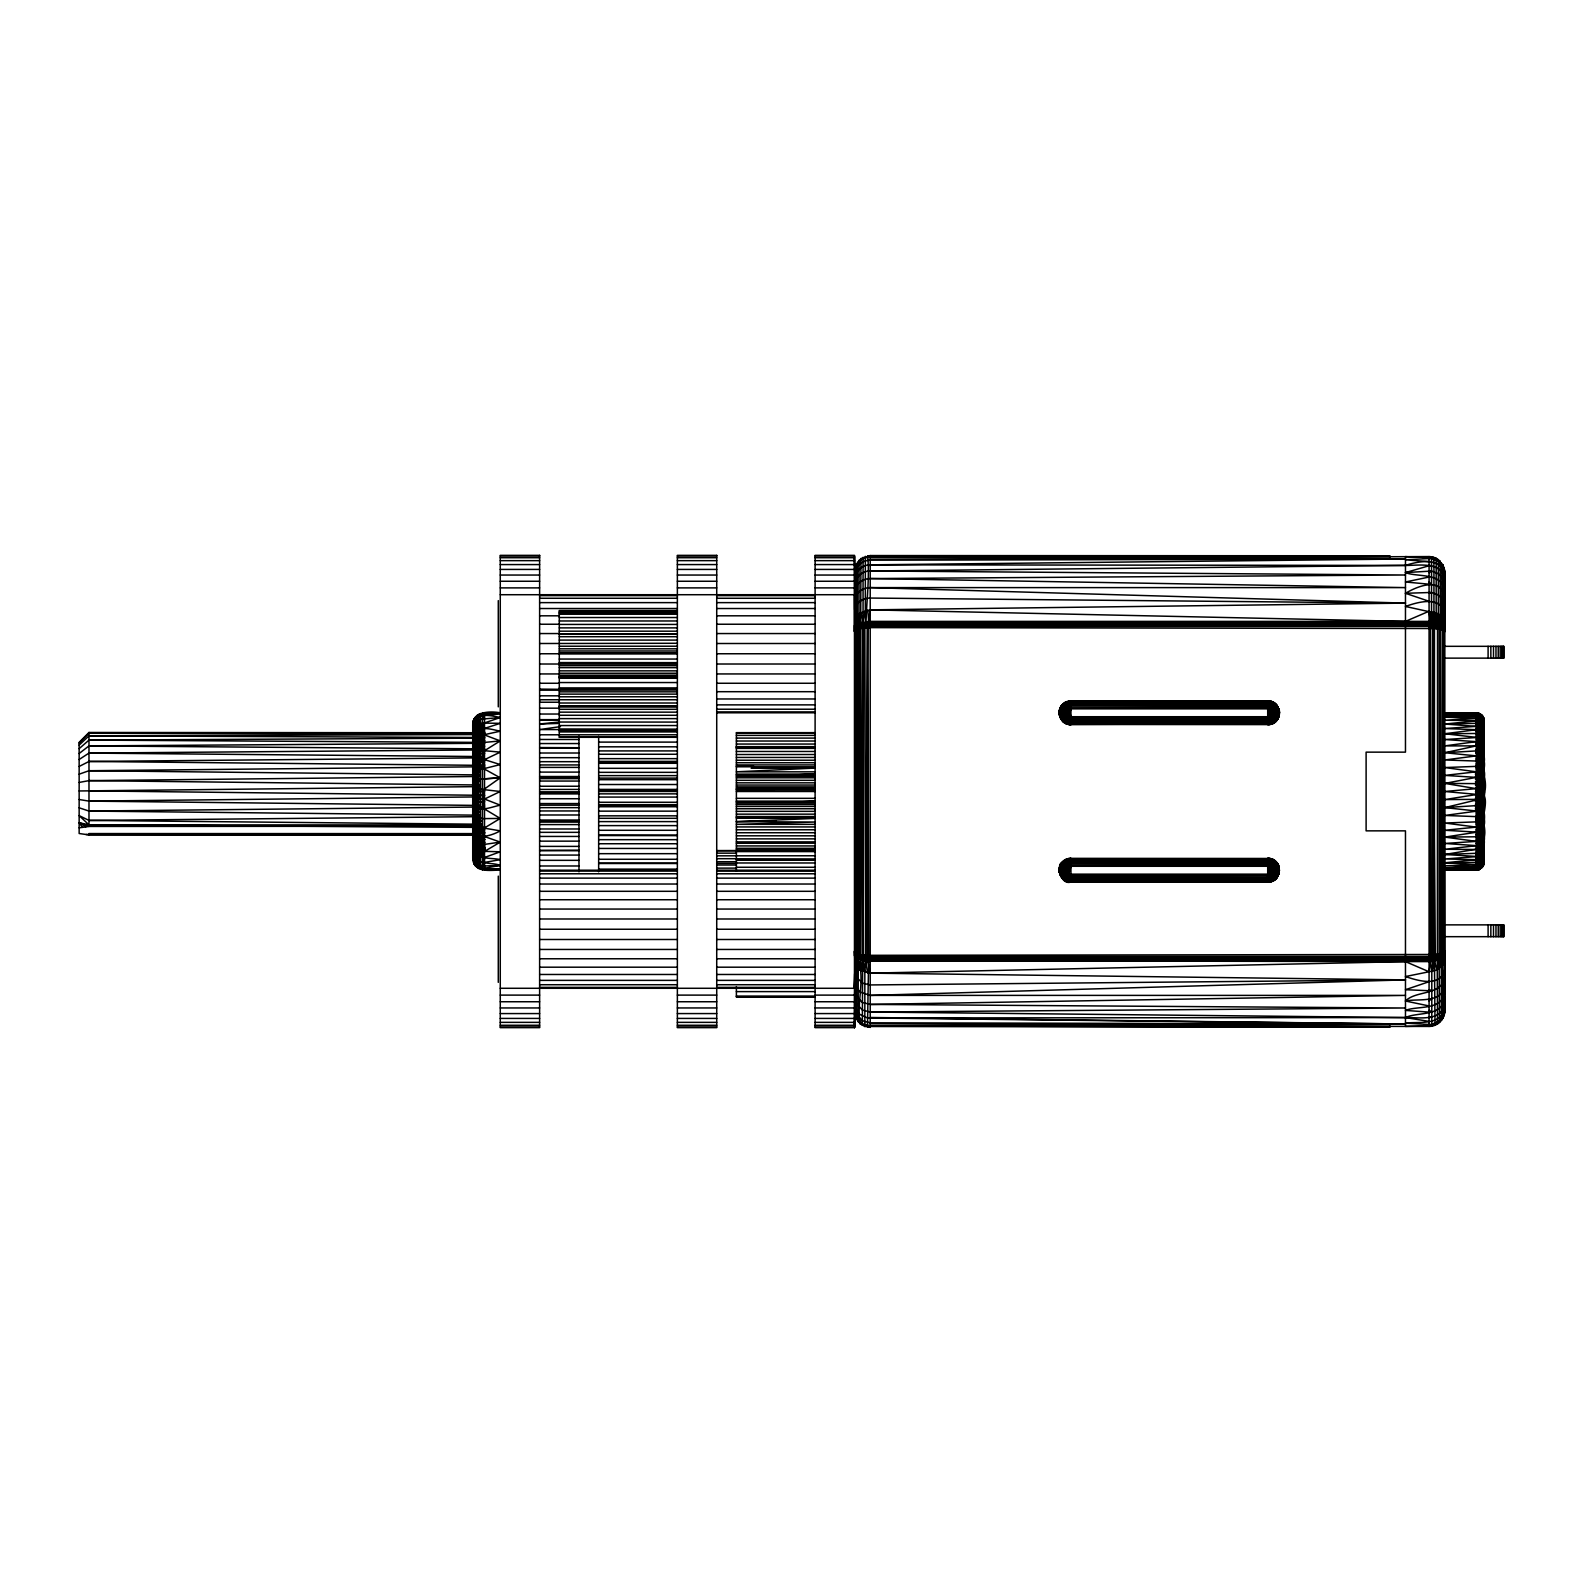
<?xml version="1.0" encoding="UTF-8"?>
<svg xmlns="http://www.w3.org/2000/svg" width="1583" height="1583" viewBox="0 0 1583 1583"><rect width="100%" height="100%" fill="white"/><g stroke="black" fill="none" stroke-linecap="round" stroke-linejoin="round"><path stroke-width="1.5" d="M855.968 959.615L855.236 566.437L860.954 558.562L870.215 555.554L1389.716 555.772L1389.716 558.344M854.583 625.107L854.464 631.518L855.611 627.699L858.857 624.474L870.215 622.178L1433.11 622.495L1437.522 625.285L1439.165 628.53L1439.165 954.47L867.484 955.321L860.123 959.239L858.56 956.468L859.074 560.164M1444.824 1010.647L1442.806 1018.344L1442.707 965.274L1444.824 951.482L1443.854 954.965L1440.431 958.526L1429.073 961.613L863.566 960.683L858.698 954.965L858.144 625.503L870.215 623.108L1429.073 623.108L1431.527 621.525L1431.527 558.7L1432.595 556.959L1437.463 558.997L1442.924 564.854L1444.824 572.353L1444.824 1010.647C1444.962 1019.076 1437.522 1026.575 1429.073 1026.437L870.215 1025.883L862.339 1023.785L855.414 1015.593M855.275 753.092L856.185 564.142M1389.716 1024.656L1389.716 1027.228L864.832 1026.496L864.832 972.378L862.319 957.873L863.388 623.089L870.215 621.387L1429.073 621.387L1440.194 624.335L1443.676 627.699L1444.824 631.518L1444.626 571.661C1441.915 554.466 1417.557 557.79 1405.467 556.563L1405.467 752.143L1366.109 752.143L1366.109 830.857L1405.467 830.857L1405.467 1026.437C1418.111 1025.824 1444.309 1028.198 1444.824 1008.905M1444.626 612.661C1440.055 595.327 1416.805 602.391 1405.467 606.447L1438.334 613.729L1444.052 620.2L1444.824 631.518L1436.197 622.495L1436.197 558.324M854.721 660.289L855.394 629.005L868.612 625.285L1429.073 625.245L1431.804 627.679L1443.854 630.173L1442.667 627.244L1433.921 621.901L1433.941 559.274L1435.247 557.829L1444.013 567.486L1444.567 953.263L1443.874 1014.228L1441.44 1020.422L1440.174 561.213M1444.567 1013.377L1444.824 951.482L1444.567 961.217L1444.824 958.784M854.563 955.835L854.464 951.482L855.552 954.925L860.479 958.843L870.215 959.892L1429.073 959.892L1431.804 961.435L1437.206 960.169L1443.894 953.995L1443.676 630.054L1441.777 625.562L1441.816 564.933L1439.442 560.461L1438.334 561.49L1438.334 613.729L1438.808 627.501L1440.431 628.807L1440.708 956.468L1439.184 968.717L1439.481 1022.499L1441.124 1018.918M854.721 957.893L854.741 952.412C867.642 973.169 855.948 1000.99 860.103 1023.766L864.832 1026.496M1443.993 628.372L1444.052 620.022L1444.527 629.599M1444.567 1004.671C1440.886 1022.123 1417.755 1017.157 1405.467 1017.572L870.215 1012.032L862.339 1010.033L855.414 1002.197L854.464 1027.644L854.464 555.356L815.106 555.356L815.106 1027.644L854.464 1027.644L854.701 992.383M1444.567 970.557C1439.679 987.733 1416.924 980.372 1405.467 976.553L1429.073 971.764L1430.518 961.574L1430.616 624.177L1429.073 611.236L1405.467 621.387L870.215 609.851L859.074 613.67L854.662 620.853M1070.939 720.661L1069.119 717.772L1065.873 718.821L1066.329 715.437L1063.182 714.151L1065.715 711.875L1064.112 708.848L1067.516 708.729L1068.228 705.385L1070.939 707.482L1067.001 705.978L1066.665 707.72L1064.904 707.72L1063.539 715.476L1065.181 716.11L1064.904 717.851L1070.939 719.414L1267.706 719.414C1276.254 719.79 1276.254 705.781 1267.706 706.157L1070.939 706.157C1064.983 705.86 1061.936 714.269 1066.665 717.871L1067.001 719.612L1070.939 718.088L1068.228 720.186L1067.516 716.842L1064.112 716.723L1065.715 713.715L1063.182 711.42L1066.329 710.134L1065.873 706.75L1070.939 704.91L1267.706 704.91C1277.837 704.475 1277.837 721.096 1267.706 720.661L1070.939 720.661C1063.875 721.017 1060.234 711.024 1065.873 706.75L1069.119 707.799L1267.706 707.482C1274.493 707.284 1274.493 718.286 1267.706 718.088L1070.939 718.088C1065.24 718.286 1063.697 709.56 1069.119 707.799L1070.939 704.91M1070.939 858.402L1070.939 882.028C1055.802 882.503 1055.762 857.887 1070.939 858.402L1267.706 858.52C1282.606 857.669 1283.279 882.602 1267.706 881.909L1070.939 881.909C1063.915 882.226 1057.939 875.023 1059.423 868.177L1067.061 869.522L1068.228 862.814L1069.772 863.685L1070.939 864.912L1067.001 863.388L1063.539 872.906L1069.119 875.201L1070.939 876.843L1069.554 877.971L1063.064 870.215L1069.554 862.458L1070.939 863.586C1062.391 863.21 1062.391 877.219 1070.939 876.843L1267.706 876.843C1276.254 877.219 1276.254 863.21 1267.706 863.586L1070.939 863.586L1063.539 867.524L1067.001 877.022L1070.939 875.518L1064.904 875.28L1064.904 865.149L1267.706 864.912L1273.741 865.149L1273.741 875.28L1070.939 875.518L1068.228 877.615L1067.001 870.215L1067.912 867.682L1070.939 866.277L1267.706 866.277C1272.752 866.119 1272.752 874.291 1267.706 874.152L1070.939 874.152L1065.873 876.25C1060.234 871.976 1063.875 861.983 1070.939 862.339L1267.706 862.339C1277.837 861.904 1277.837 878.525 1267.706 878.09L1070.939 878.09L1065.873 876.25L1067.061 870.887L1065.873 864.179C1055.426 854.78 1058.077 886.341 1070.939 882.028L1267.706 882.028C1282.863 882.621 1282.863 857.788 1267.706 858.402L1267.706 882.028C1282.626 882.562 1282.725 857.788 1267.706 858.402M1267.706 707.482L1270.397 705.385L1271.584 713.478L1267.706 716.723L1070.939 716.723C1065.893 716.881 1065.893 708.709 1070.939 708.848L1267.706 708.848L1272.791 717.04L1272.772 718.821L1269.526 717.772L1267.706 720.661M1271.584 869.522C1287.118 874.053 1273.741 851.238 1270.239 867.207L1274.533 874.152L1272.791 874.469L1272.772 876.25L1269.526 875.201L1267.706 866.277L1272.791 874.469L1276.749 877.793L1273.622 880.445L1267.706 866.277L1271.743 881.315C1279.757 878.446 1282.032 866.732 1275.225 861.251L1267.706 858.52L1273.563 860.083L1277.837 864.377L1279.4 870.215L1278.807 874.251L1270.733 872.747L1267.706 875.518L1270.397 877.615L1271.03 875.953M858.144 1021.827L858.283 958.131L858.045 955.479L855.552 953.342L855.414 1017.097L860.103 1023.766M854.681 625.384L854.721 630.826L860.657 628.411L870.215 627.62L1439.165 628.53L1429.073 622.178L1430.518 621.426L1431.527 611.394L1433.209 624.395L1433.209 958.605L1431.804 971.566L1431.784 1026.2L1429.073 1024.478L1405.467 1023.152C1417.774 1021.371 1440.985 1026.101 1444.567 1008.648M854.761 953.401L855.611 955.301L858.857 954.193L867.484 961.455L870.215 959.892L862.636 960.367L858.283 958.131L856.601 955.222L857.472 562.044M854.701 962.385L860.103 970.102L870.215 973.149L1405.467 961.613L1429.073 971.764L1436.948 970.023L1442.707 965.274L1442.687 953.441L1444.567 952.174L1434.455 955.143L1433.11 956.409L1432.991 961.297M854.464 1027.644L854.701 1017.869M856.581 1019.571L856.799 956.805L854.741 952.412M1475.514 804.481L1484.181 804.144L1483.113 830.046L1480.244 844.906L1476.306 854.424L1477.671 856.542L1482.321 854.325L1484.181 850.13C1483.706 856.878 1485.764 869.423 1476.306 870.195L1444.824 870.195L1478.997 869.72L1483.113 866.257L1484.181 859.035L1482.321 867.088L1478.997 869.621L1444.824 869.977L1454.5 869.859M1444.567 961.217L1444.824 951.482M1484.181 828.028L1483.113 830.046L1478.997 831.827L1444.824 837.11L1477.671 836.774L1484.181 801.611L1484.043 783.684L1444.824 783.407L1476.306 788.651C1488.732 784.594 1484.577 800.721 1480.244 806.578L1475.514 806.835M1475.514 795.359L1480.244 794.923L1484.181 783.625L1484.043 725.43L1482.321 717.099L1477.671 712.924L1444.824 712.805L1477.671 713.023L1481.352 714.645L1483.706 717.97L1484.181 723.233L1482.321 715.714L1476.306 712.805L1444.824 712.805M862.339 1025.329L862.636 960.367L860.479 958.843L860.123 954.47L858.045 627.521L858.857 624.474L863.566 622.317L862.636 628.095L865.485 625.542L870.215 625.245L865.565 622.594L858.857 628.807L870.215 621.387M1442.707 965.274L1443.854 952.827L1440.431 958.526L1429.073 959.892L1437.206 954.826L1437.503 1023.983L1439.184 1020.837M1070.939 724.598C1055.861 725.133 1055.782 700.26 1070.939 701.091L1267.706 700.972C1282.824 700.379 1282.962 725.212 1267.706 724.598L1070.939 724.48C1060.452 725.192 1054.773 710.312 1063.42 703.841L1070.939 700.972L1070.939 724.598C1061.263 724.935 1055.544 712.39 1061.876 705.207L1065.854 708.531M855.394 629.005L858.026 626.828L870.215 626.413L1429.073 626.413L1435.148 627.917L1433.941 611.869L1432.991 627.739M1476.306 869.581L1480.244 868.849L1482.321 865.327L1484.181 852.841L1482.321 863.863L1477.671 870.076L1444.824 869.977M1444.567 630.826L1443.102 618.32L1443.102 567.031L1442.924 564.854L1441.816 564.933M860.479 958.843L870.215 960.822L1435.148 960.841L1432.734 627.719L1431.804 955.321L1432.852 956.429L1440.431 954.193L1443.676 955.301L1441.124 958.012L1444.567 953.263M870.215 1027.09L867.484 1027.209L868.612 959.852L867.484 955.321L867.484 627.679L870.215 609.851L1405.467 603.123L870.215 587.61C863.151 587.53 855.928 592.359 854.662 599.541M1443.854 952.827L1442.667 954.648L1441.124 953.995L1442.687 953.441L1438.808 958.843L1430.518 961.574L1429.073 960.822L1437.384 955.815L1437.522 625.285L1436.216 612.661L1435.148 622.159L1434.416 615.866M1443.676 952.946L1438.907 956.389L1429.073 957.755L868.612 957.715L862.458 959.615L858.698 957.873L858.144 954.767L855.552 954.925M860.954 558.562L860.657 628.411L870.215 622.178L860.974 623.306L856.601 629.559M867.484 972.951L865.466 958.526L867.484 627.679L860.479 624.157L854.721 630.826L854.939 625.424M1443.102 569.643L1443.221 567.248L1444.626 571.661M854.464 631.518L854.464 594.713L500.268 594.713M1443.676 627.699L1443.241 620.536M860.103 970.102L860.341 957.24L856.601 955.222L858.045 956.844L862.359 954.866L867.484 955.321L870.215 957.755L867.761 959.793L862.636 960.367M1444.824 1006.333L1443.973 1015.752L1443.874 1014.228M1267.706 718.088L1270.397 720.186L1271.129 716.842L1274.533 716.723L1270.239 709.778L1267.706 708.848L1271.743 723.886C1283.952 720.126 1280.39 700.398 1267.706 700.972L1267.706 724.598C1275.542 724.737 1281.656 716.09 1278.807 708.749M1476.306 869.166L1444.824 868.117L1477.671 866.415L1482.321 863.863L1484.181 857.313L1481.352 862.913L1477.671 864.516L1476.306 862.755L1478.997 859.252L1482.321 847.538L1484.181 823.556L1482.321 825.831L1476.306 827.117L1444.824 823.021L1478.997 821.775L1484.181 818.906L1482.321 839.584L1477.671 856.542L1444.824 854.464L1476.306 849.26L1477.671 845.54L1476.306 843.422L1477.671 843.462C1480.263 851.06 1490.731 867.068 1476.306 869.166L1444.824 869.562L1476.306 869.898L1482.321 867.286L1484.181 861.409M855.552 953.342L858.283 958.131L860.341 957.24L870.215 958.863L1429.073 958.863L1432.852 956.429L870.215 956.587L858.698 954.965L858.164 629.005L856.225 626.908L854.721 630.826L855.73 623.742M1484.181 757.188L1482.321 754.735L1477.671 753.429L1476.306 756.338C1486.853 782.101 1484.834 810.931 1476.306 837.11L1477.671 841.285L1476.306 843.422M1482.202 791.5L1484.181 799.375L1483.251 807.33L1480.244 810.872L1475.514 810.912L1482.202 810.654L1483.944 808.596L1484.181 807.251L1483.251 809.764L1480.244 811.169L1475.514 811.169M1484.181 809.21L1482.321 825.831L1477.671 845.54L1444.824 849.26L1477.671 849.517L1482.321 847.538L1484.181 843.798L1482.321 859.806L1478.997 867.583L1476.306 869.502L1480.244 868.849L1483.706 864.734L1484.181 860.4L1481.352 868.058L1477.671 868.553L1476.306 867.345L1477.671 865.505C1492.175 860.479 1476.286 843.917 1476.306 834.498L1477.671 829.571C1491.047 828.621 1480.718 810.298 1481.352 802.561L1484.181 801.691L1482.202 794.824L1484.181 786.118L1483.251 779.746L1482.202 776.837L1475.514 776.422M1484.181 814.117L1481.352 835.784L1476.306 853.296L1444.824 854.464M1475.514 771.831C1480.699 769.437 1487.288 775.136 1482.202 779.192C1487.031 794.884 1480.58 811.525 1477.671 827.058L1476.306 823.002L1477.671 821.913C1480.323 806.657 1487.031 790.234 1482.202 774.918L1475.514 774.463M1484.043 828.72L1481.352 848.251L1476.306 862.339L1444.824 862.794L1476.306 859.668C1491.958 857.491 1478.285 838.357 1477.671 829.571L1476.306 829.611M1484.181 862.062L1480.244 868.533L1476.306 867.345M1442.687 629.559L1442.944 620.16M1484.043 809.566L1477.671 811.149L1476.306 807.587C1476.148 798.821 1495.045 765.183 1476.306 766.37L1444.824 767.557L1476.306 771.811C1486.932 769.397 1484.933 781.863 1482.202 788.176L1484.181 796.882L1483.251 805.49L1480.244 810.001L1475.514 810.1L1484.181 810.872M856.581 966.639L855.611 955.301L854.464 988.287L854.701 973.684L854.464 988.287L500.268 988.287M1441.777 625.562L1440.431 628.807L1440.213 615.035L1438.611 623.445L1440.688 625.819L1441.816 616.598L1442.489 626.195L1443.102 618.32L1443.043 626.908L1433.11 626.591L1431.804 627.679M472.723 725.153C472.328 711.044 490.71 711.064 500.268 712.785L480.48 714.131L476.938 715.556L473.416 720.562L473.416 862.3C477.413 873.163 491.62 869.839 500.268 870.215M1059.957 708.788L1059.423 714.823L1063.42 721.749L1070.939 724.48L1065.082 722.917L1060.808 718.623L1059.245 712.785L1060.808 706.948L1065.082 702.674L1068.901 701.269L1267.706 701.447C1282.626 699.904 1282.824 725.37 1267.706 724.48L1273.563 722.917L1278.688 716.782L1279.222 710.767L1276.67 705.266L1269.764 701.15L1267.706 701.091L1273.563 702.674L1277.837 706.948L1279.4 712.785L1277.837 718.623L1271.703 723.767L1068.881 724.42M1059.304 872.273C1058.077 865.604 1063.717 858.026 1070.939 858.52C1063.677 858.58 1058.117 865.07 1059.423 872.233L1061.975 877.734L1066.942 881.197L1070.939 881.553L1271.703 881.197M1484.181 771.831L1475.514 772.088L1482.202 772.643L1484.181 779.449L1482.202 784.95L1483.944 791.5L1482.202 798.05L1483.944 806.301L1482.202 810.357L1475.514 810.872L1484.181 811.169M1444.824 1005.957L1444.527 1011.517L1444.824 1008.767M472.723 726.775L474.287 719.295L478.62 715.002L475.474 722.442L472.723 737.876M858.045 955.479L860.123 954.47L860.479 624.157M1439.165 954.47L1439.184 968.717M1444.567 1005.106L1444.824 1002.039M472.723 780.815L478.62 743.416L484.517 722.917L500.268 717.534C491.799 715.793 477.611 711.915 473.416 722.877L478.046 734.275M472.723 789.363L482.479 735.086L500.268 731.207C492.056 729.565 478.64 724.697 473.416 734.651M1444.567 1000.199L1444.824 997.132M472.723 729.486L475.474 717.613L478.62 714.368L478.62 868.473L474.287 862.972L472.723 857.175M472.723 772.464L476.938 744.149L482.479 723.075L500.268 723.332L484.517 728.417M1444.567 994.282L1444.824 991.294M472.723 764.411L480.48 723.53L475.474 717.613L472.901 723.114M472.723 806.38C480.441 812.218 492.115 806.717 500.268 805.173L484.517 799.059L473.416 798.307L478.62 760.275L482.479 742.526L484.517 740.963L482.479 735.086L475.474 737.995L472.723 743.436M860.954 612.344L863.388 623.089L870.215 623.108L867.761 625.325L868.691 955.36L870.215 956.587L868.612 957.715L865.485 957.458L862.636 954.905L862.359 628.134L862.458 627.086L863.566 627.976L863.269 958.111L864.832 972.378L865.703 961.198L860.341 957.24L870.215 957.755M1441.401 620.635L1441.005 624.869L1440.688 620.872M1444.567 987.416L1444.824 984.507M1070.939 878.09C1067.615 873.935 1067.615 866.475 1070.939 862.339M1484.181 772.128L1475.514 772.999L1483.251 773.513L1483.944 775.433L1482.202 781.923L1484.181 791.5L1482.202 801.077L1484.181 805.134L1482.202 810.654L1482.202 772.346L1484.181 775.749L1482.202 772.643L1475.514 772.128L1480.244 772.128C1487.327 774.463 1486.734 796.249 1481.352 797.041C1480.976 805.134 1491.463 825.515 1476.306 824.545M473.416 807.29L480.48 759.919L484.517 759.642L500.268 764.569L473.416 771.317M1430.518 621.426L1431.329 613.254M1444.567 979.6L1444.824 976.81M472.723 733.206L476.938 716.169L478.62 716.901L473.416 740.547M472.723 756.813L476.938 730.634L480.48 719.196L500.268 717.534M1444.567 970.854L1444.824 968.222M484.517 809.012L500.268 818.431L482.479 818.629L473.416 815.997L478.62 779.192L500.268 777.827L484.517 769.101M472.723 749.788L476.938 725.331L478.62 720.008L480.48 719.196M1435.148 622.159L1435.959 614.897M472.723 829.769C476.523 841.325 493.401 834.755 500.268 830.857L478.62 827.177L473.416 824.308L478.62 789.027L500.268 791.5L484.517 799.059L482.479 788.987L484.517 791.5L472.723 791.5M1484.181 801.611L1482.202 803.808L1484.181 806.301L1482.202 810.357M1433.466 615.668L1432.734 621.664L1431.784 613.294M1436.414 614.54L1437.206 622.831L1438.037 615.846M1437.206 622.831L1438.334 613.729M858.698 954.965L856.68 954.094L855.611 630.054L857.511 625.562L870.215 624.137L1429.073 624.137L1438.947 625.76L1437.384 627.185L1438.611 628.411L1438.314 623.306L1429.073 626.413L1430.518 627.64L1438.947 625.76L1443.894 629.005L1443.676 630.054L1442.667 628.352L1441.124 629.005L1442.489 629.46L1442.667 954.648M473.416 832.084L478.62 798.901M1476.306 868.909C1490.889 866.297 1478.067 856.007 1476.306 847.657C1493.679 844.867 1477.75 820.627 1478.106 810.199M1442.489 629.46L1442.667 628.352L1443.854 630.173M1475.514 778.856L1482.202 779.192L1484.181 781.389L1481.352 780.439L1483.944 808.596L1475.514 809.803M1442.489 956.805L1442.667 955.756M1066.942 723.767L1070.939 708.848L1067.516 714.764L1060.808 718.623L1066.942 723.767L1070.939 724.124L1065.26 722.6L1061.124 718.445L1059.601 712.785L1061.124 707.126L1065.26 702.971L1070.939 701.447L1065.023 702.555M1069.772 719.315L1068.901 724.302M1068.881 881.85L1069.772 876.745M1270.733 710.253L1278.688 708.788L1275.225 703.841L1267.706 701.447L1273.385 702.971L1277.521 707.126L1279.044 712.785L1277.521 718.445L1273.385 722.6L1267.706 724.124L1275.225 721.749L1270.239 715.793L1271.644 712.785L1268.854 706.255L1269.764 701.15L1271.703 701.803M1267.706 875.518L1271.644 877.022L1275.106 867.524L1269.526 865.228L1269.764 858.58M1270.733 872.747L1274.533 866.277L1271.129 866.158L1269.071 862.458L1267.706 863.586M1475.514 774.72L1482.202 773.513L1483.944 778.401L1477.671 811.149L1444.824 807.607L1476.306 800.009C1474.268 789.64 1495.737 756.535 1476.306 755.883L1444.824 752.736L1476.306 750.916C1476.543 741.339 1492.987 721.67 1476.306 718.385L1444.824 717.158L1476.306 716.466L1480.244 714.151L1483.113 716.842L1484.181 722.046L1482.321 716.604L1477.671 713.933L1444.824 713.438L1478.997 713.28L1483.113 718.187L1484.181 724.777L1483.706 720.641L1481.352 717.435L1477.671 715.773L1476.306 717.376L1477.671 717.495L1481.352 726.36L1484.181 748.62L1482.321 745.573L1476.306 743.871L1483.113 775.433L1484.043 786.296L1481.352 785.959L1484.043 807.013L1482.202 809.487L1475.514 808.537M478.62 808.656L473.416 839.188L474.069 845.005M1484.181 806.301L1483.251 808.676L1475.514 808.735M859.074 613.67L860.974 623.306L862.458 623.385L865.347 610.484L865.347 556.326M478.62 818.134C475.157 834.261 470.191 851.694 478.62 867.207L484.517 868.948M870.215 555.91L867.741 555.752C869.661 579.952 866.317 603.974 865.703 627.778L860.341 625.76M1484.181 805.134L1482.202 808.082L1484.181 808.537M480.48 818.431L473.416 850.961L475.474 862.201L478.62 867.207L476.938 867.286L475.474 864.615L472.723 851.773M1484.181 799.158L1480.244 808.537M1484.181 803.551L1482.202 806.163L1475.514 806.578M480.48 827.573L473.416 855.414C478.046 865.485 491.977 861.963 500.268 865.406L482.479 868.592M862.636 622.633L870.215 626.413L868.691 627.64L862.339 624.216L860.38 626.631L858.599 625.819L863.566 627.976M1476.306 845.639L1444.824 843.462L1477.671 841.285C1477.236 833.588 1495.282 788.75 1477.671 794.33L1476.306 791.5C1475.89 782.081 1494.748 751.47 1476.306 750.916M1477.671 783.011L1483.113 757.663L1483.113 748.423L1476.306 745.89L1444.824 745.89L1476.306 741.635L1483.113 744.129L1483.113 752.954L1476.306 782.991L1477.671 788.67M484.517 830.778L482.479 827.83L473.416 858.837L475.474 865.842L476.938 866.059L480.48 861.785L476.938 849.339L474.287 846.945L472.723 842.453M854.662 570.315C855.75 562.875 862.715 557.018 870.215 557.117L1389.716 555.772M1444.824 807.607L1476.306 805.628L1484.043 763.56L1477.671 761.087L1444.824 759.979L1476.306 755.883L1477.671 761.087L1476.306 766.37M854.662 573.283C855.77 565.863 862.755 560.105 870.215 560.204L1405.467 558.997L870.215 564.834C862.834 564.735 855.79 570.335 854.662 577.716M484.517 750.698L500.268 752.143L484.517 759.642L482.479 750.797L484.517 742.427L500.268 740.903L484.517 750.698L478.62 751.509L473.416 754.715M854.662 583.593C855.829 576.271 862.913 570.85 870.215 570.968L1405.467 565.428C1417.715 565.665 1441.242 560.956 1444.626 578.587M1476.306 858.204C1494.095 854.068 1475.851 830.343 1476.306 819.301L1477.671 813.899L1476.306 811.525M1068.96 866.811L1065.873 864.179L1070.939 866.277L1067.516 874.271L1063.341 879.258M1476.306 821.953C1474.723 813.148 1495.638 773.968 1476.306 777.372L1444.824 775.393L1476.306 771.811M854.662 590.875C855.869 583.613 863.032 578.468 870.215 578.567L1405.467 575.005L870.215 570.968M1070.939 874.152L1065.854 874.469L1061.975 877.734L1059.245 870.215L1061.975 862.695L1068.901 858.698L1269.744 858.698L1276.67 862.695L1271.406 868.869L1275.463 871.58L1273.939 872.47M1070.939 866.277L1068.96 873.618L1067.061 870.887L1059.423 872.233M1484.043 863.408L1481.352 867.761L1476.306 865.624L1477.671 866.415L1481.352 858.065L1484.181 840.217L1482.321 857.234L1477.671 867.939L1444.824 868.117M1484.043 862.28L1483.113 864.813L1481.352 863.883L1476.306 856.759L1477.671 854.919C1492.591 849.814 1477.453 829.532 1477.671 819.262L1476.306 819.301M1444.567 999.744C1440.57 1016.82 1417.201 1011.854 1405.467 1017.572L867.484 1017.948L860.103 1014.604L855.414 1008.114M1478.997 869.72L1478.997 713.28L1482.321 718.365L1484.181 726.676L1484.043 723.49L1480.244 718.365L1477.671 717.495L1476.306 718.623L1478.997 722.382L1482.321 733.641L1484.181 752.815L1482.321 750.045L1477.671 748.581L1476.306 753.389L1477.671 753.429L1480.244 764.055L1484.043 791.5L1475.514 791.5M1444.567 993.827C1440.451 1010.765 1417.28 1005.581 1405.467 1010.409L1429.073 1012.111M1444.567 987C1440.332 1003.8 1417.438 998.299 1405.467 1001.01C1415.914 990.444 1439.461 995.588 1444.567 979.224M482.479 827.83L484.517 836.536L500.268 842.097L484.517 844.412L478.62 860.994L476.938 863.586L474.287 864.16L473.416 861.132L476.938 855.156L482.479 836.437L484.517 842.017C479.174 847.697 480.619 857.867 474.287 862.972L472.723 858.263L472.723 724.598M1484.043 856.482L1481.352 860.677L1476.306 862.339M1272.297 710.134L1272.772 706.75L1267.706 708.848L1270.239 715.793L1275.463 714.151L1271.406 711.44L1277.936 706.889M1476.306 834.498L1477.671 834.419L1484.043 855.295L1481.352 859.411L1476.306 860.974L1477.671 858.105M1443.874 963.216L1444.567 961.039M1476.306 716.466C1492.373 719.315 1477.117 737.045 1476.306 745.89L1444.824 752.736M1484.181 720.938C1480.56 719.196 1477.81 730.653 1476.306 733.74L1477.671 737.46L1482.321 739.301L1484.043 741.833L1477.671 771.851L1476.306 767.577L1482.321 747.77L1484.043 738.192L1483.113 736.293L1477.671 733.483L1444.824 733.74L1476.306 729.704L1482.321 731.92L1484.043 734.809L1483.113 740.072L1477.671 761.087L1476.306 759.998M472.723 847.578C473.93 860.519 491.957 857.373 500.268 859.668L484.517 862.418L482.479 857.313L484.517 851.436L500.268 842.097M1067.516 866.158L1064.112 866.277L1067.001 870.215L1064.112 874.152L1065.854 874.469M1273.939 710.53L1275.463 711.42L1272.93 713.715L1271.644 712.785L1274.533 708.848L1267.706 708.848L1271.129 714.764L1277.936 718.682M1070.939 708.848L1068.406 715.793L1063.341 721.828M1066.942 881.197L1069.119 875.201M1269.052 709.085L1271.743 701.685M1269.052 866.514L1271.743 859.114M484.517 859.529L482.479 857.313L484.517 851.773L476.938 849.339M854.701 629.915L855.295 628.372M1476.306 860.974L1480.244 866.336L1482.321 866.791L1483.706 864.734M1477.671 733.483C1479.274 726.914 1489.504 717.594 1478.997 713.577L1476.306 714.942L1444.824 717.158M1477.671 867.227C1489.385 864.575 1479.373 854.187 1477.671 847.578L1476.306 846.41L1477.671 843.462C1491.7 839.326 1480.659 818.015 1481.352 808.023L1483.944 807.567L1482.202 806.163L1484.181 806.578M1267.706 878.09L1269.526 875.201L1275.106 872.906L1271.644 863.388L1267.706 864.912L1270.397 862.814L1271.129 866.158L1275.581 870.215L1269.071 877.971L1267.706 876.843M482.479 769.16L484.517 764.629L482.479 759.701M1484.181 771.317L1481.352 749.511L1476.306 731.069L1477.671 728.081L1482.321 730.258L1484.181 734.334C1483.489 727.27 1484.34 715.694 1476.306 712.805L1444.824 713.023L1454.5 713.141M1067.516 710.826L1060.709 706.889L1065.082 702.674L1070.939 701.091L1063.341 703.742L1059.423 710.767L1059.957 716.782L1064.706 715.061M1276.67 877.734L1279.222 872.233L1278.688 866.218L1273.939 867.939L1270.239 867.207M1484.181 804.223L1476.306 805.628M1484.181 796.882L1475.514 798.643M1429.073 961.613L1437.503 956.785L1438.611 954.589L1438.808 958.843L1431.804 955.321L1429.073 957.755L1437.206 960.169M482.479 808.972L484.517 805.153L482.479 799.039M1476.306 720.245C1492.195 724.005 1478.542 743.733 1476.306 752.756L1477.671 755.942L1484.043 731.742L1482.321 728.675L1477.671 726.458L1444.824 724.025L1476.306 723.332L1480.244 717.475L1483.113 717.02C1486.338 726.894 1481.807 713.102 1476.306 714.942L1444.824 714.883L1476.306 713.834M1060.808 706.948L1059.838 708.749L1064.706 710.53M1065.023 723.015L1067.615 718.524M1067.912 872.747L1059.838 874.251L1065.082 880.326L1067.615 875.953M1271.03 707.047L1273.622 702.555M1269.526 865.228L1273.563 860.083M1476.306 771.475L1477.671 769.101L1476.306 763.738L1481.352 764.332L1484.181 766.469M1068.664 706.552L1069.554 705.029L1070.939 706.157M858.56 956.468L858.144 954.767L862.339 956.904L865.703 955.222L864.852 627.857L867.761 625.325M1442.667 1016.682L1441.737 1018.205L1441.124 1016.266M484.517 713.438L500.268 713.992L484.517 715.358L482.479 718.702L484.517 717.653L482.479 715.536M1476.306 826.662L1477.671 824.506M1431.804 1024.241L1435.009 1025.289L1434.455 961L1440.431 954.193M1435.009 1025.289L1436.948 1022.4M1278.688 874.212L1275.225 879.159L1267.706 881.553L1273.385 880.029L1277.521 875.874L1279.044 870.215L1277.521 864.555L1273.385 860.4L1267.706 858.876L1271.703 859.233M860.657 628.411L862.339 626.096M473.416 747.275L476.938 744.149L484.517 742.427L88.984 740.092L79.15 748.66M870.215 959.892L867.761 957.675L868.691 955.36L862.339 958.784M1484.043 863.131L1481.352 861.845L1476.306 851.496C1493.699 848.349 1477.355 824.387 1477.671 813.899L1476.306 813.919M1067.912 867.682L1063.182 868.849L1068.96 873.618L1067.239 868.869L1063.182 871.58L1064.706 872.47M1271.406 871.56L1275.463 868.849L1273.939 867.939M1436.929 628.134L1435.306 626.828L1434.455 627.857L1434.455 955.143M1477.671 866.415L1476.306 868.058L1477.671 869.067M1275.304 703.742L1270.239 709.778M1484.043 814.552L1476.306 816.63L1444.824 815.443L1476.306 811.189L1477.671 816.591L1476.306 815.423M862.339 624.216L865.347 621.882L865.347 610.484M79.15 742.981L88.984 733.265L484.655 732.731L88.984 732.474L79.15 742.308L79.15 833.509L88.984 834.914L472.723 834.914L86.016 834.498M1070.939 858.52L1065.023 859.985L1060.808 864.377L1059.957 866.218L1064.706 867.939M1277.837 876.052L1273.563 880.326L1267.706 881.909M1437.384 955.815L1438.611 954.589M1429.073 955.38L1430.577 956.548L1437.503 956.785L1438.808 955.499L1442.687 956.567L1441.124 967.114L1440.431 958.526M1484.181 794.231L1475.514 794.923M1476.306 726.241L1477.671 724.895L1481.352 726.36L1484.181 731.465L1483.706 724.222L1480.244 720.443L1476.306 719.474L1482.321 737.342L1484.181 761.759L1481.352 740.686L1477.671 728.081L1476.306 727.982M79.15 745.118L88.984 735.838L484.655 734.552M1476.306 840.316L1484.043 835.191L1479.412 810.08M1438.611 628.411L1440.708 626.532M1433.11 626.591L1438.808 624.157L1442.667 627.244M473.416 762.788L480.48 759.919M1483.944 800.048L1475.514 801.71M1476.306 736.59L1477.671 735.422L1481.352 736.649L1484.181 740.963L1482.321 724.44L1478.997 716.11L1476.306 714.091L1481.352 715.239L1484.043 719.869M1429.073 1000.911L1431.804 998.596M1065.854 717.04L1061.975 720.305L1059.423 714.823L1067.061 713.478M1276.749 705.207L1272.791 708.531M1430.518 955.36L1429.073 956.587L1430.597 957.715L1439.165 959.239L1436.948 970.023L1434.455 961M1070.939 719.414L1069.554 720.542L1068.664 719.018M1267.706 706.157L1269.071 705.029L1273.741 707.72L1275.581 712.785L1273.741 717.851L1269.071 720.542L1267.706 719.414M867.484 961.455L870.215 960.822L863.289 957.121L863.566 955.024L860.479 955.499M1477.671 713.023L1476.306 712.904L1476.306 870.195C1484.26 866.218 1483.489 854.761 1484.181 847.123L1482.321 851.08L1476.306 853.296M1435.306 956.172L1438.808 955.499M1429.073 627.62L1438.808 624.157L1441.223 626.156M79.15 753.508L88.984 745.91L484.655 743.278M870.215 625.245L867.484 627.679L864.852 627.857M1431.804 961.435L1440.708 956.468L1429.073 958.863L1432.852 960.545L1430.577 960.782M484.517 788.987L500.268 777.827L482.479 778.975M1061.975 705.266L1068.881 701.15M1068.881 858.58L1061.975 862.695L1059.423 868.177L1059.957 874.212L1063.42 879.159L1070.939 881.909L1065.082 880.326M1476.306 864.377L1482.321 860.954L1484.043 855.295M1429.073 572.71L1431.527 571.067L1438.334 573.758L1441.816 577.063L1444.626 583.514M79.15 759.504L88.984 753.092L484.655 749.907M1438.808 624.157L1433.11 622.495L1433.921 621.901L1429.073 624.137L1432.852 626.571L1430.577 626.452M478.62 720.008L473.416 725.746L475.474 731.801M500.268 818.431L484.517 827.909L472.723 829.452L484.655 829.452M1060.709 876.111L1067.516 872.174M1060.808 876.052L1059.601 870.215L1061.124 864.555L1065.26 860.4L1070.939 858.876L1066.942 859.233M1271.129 868.236L1277.936 864.318M863.388 623.089L868.691 621.426L867.741 610.009M79.15 766.469L88.984 761.463L482.182 757.841M1476.306 749.273L1477.671 748.581M1438.808 627.501L1429.073 625.245L1436.197 622.495M1070.939 721.789L1067.259 722.897L1063.637 721.472L1060.274 716.664L1059.779 710.826L1062.252 705.504L1067.061 702.14L1271.584 702.14L1276.393 705.504L1278.866 710.826L1278.352 716.664L1274.988 721.472L1269.685 723.945L1067.061 723.431L1062.252 720.067L1059.779 714.764L1060.274 708.907L1063.637 704.099L1070.939 702.041C1058.493 702.991 1057.8 722.798 1070.939 722.758L1267.706 722.758C1280.548 723.312 1280.548 702.258 1267.706 702.812L1067.259 702.674C1060.016 707.819 1060.214 721.611 1070.939 721.789L1267.706 721.789C1279.301 722.283 1279.301 703.287 1267.706 703.802L1069.376 703.921L1061.619 707.403L1062.074 711.222L1060.333 714.645L1063.143 717.277L1064.013 721.017L1067.852 721.235L1070.939 723.53L1068.96 723.945L1065.141 719.671L1061.619 718.168L1062.074 714.349L1060.333 710.925L1063.143 708.294L1064.013 704.554L1069.198 702.971L1070.939 703.802M1267.706 703.802L1271.386 702.674L1274.988 704.099L1278.352 708.907L1278.866 714.764L1276.393 720.067L1271.584 723.431L1267.706 723.53L1270.793 721.235L1274.632 721.017L1275.502 717.277L1278.292 714.645L1276.571 711.222L1277.026 707.403L1273.504 705.899L1269.685 701.625L1267.706 702.041L1270.793 704.336L1274.632 704.554L1275.502 708.294L1278.292 710.925L1276.571 714.349L1277.026 718.168L1273.504 719.671L1271.386 722.897L1267.706 721.789M1070.939 879.198C1059.344 879.713 1059.344 860.717 1070.939 861.211L1267.706 861.211C1279.301 860.717 1279.301 879.713 1267.706 879.198L1070.939 879.198L1067.259 880.326L1061.124 875.874M1267.706 861.211L1271.386 860.103L1274.988 861.528L1278.352 866.336L1278.866 872.174L1276.393 877.496L1271.584 880.86L1067.061 880.86L1062.252 877.496L1059.779 872.174L1060.274 866.336L1063.637 861.528L1068.96 859.055L1271.584 859.569L1276.393 862.933L1278.866 868.236L1278.352 874.093L1274.988 878.901L1267.706 880.959C1280.152 880.009 1280.845 860.202 1267.706 860.242L1070.939 860.242C1058.097 859.688 1058.097 880.742 1070.939 880.188L1271.386 880.326L1273.504 877.101L1277.026 875.597L1276.571 871.778L1278.292 868.355L1275.502 865.723L1274.632 861.983L1270.793 861.765L1267.706 859.47L1269.685 859.055L1273.504 863.329L1277.026 864.832L1276.571 868.651L1278.292 872.075L1275.502 874.706L1274.632 878.446L1269.447 880.029L1267.706 879.198M500.268 740.903L484.517 734.947L482.479 728.556L484.517 723.372L480.48 723.53L475.474 726.597L473.416 729.684L474.287 733.147M1484.043 799.316L1444.824 799.593L1477.671 794.33M1429.073 601.303L1405.467 593.289C1417.062 586.501 1439.857 576.746 1444.626 596.257M1429.073 593.348L1431.527 592.458L1438.334 594.931L1443.102 599.878L1444.626 604.013M484.517 857.472L500.268 851.793L482.479 851.298M79.15 774.186L88.984 770.723L484.655 766.746M473.416 780.182L478.62 779.192M1429.073 981.697L1405.467 989.711L1429.073 990.721M472.723 854.998L473.416 858.837L476.938 863.586L482.479 866.04L484.517 865.367L482.479 862.26M1444.626 589.41C1440.827 572.255 1417.201 577.36 1405.467 572.591L1429.073 565.744M1271.406 714.131L1272.93 713.715M1267.706 874.152L1272.791 874.469M1429.073 1017.75L1431.804 1017.038M1477.671 867.939L1482.321 865.327L1484.043 861.726L1484.043 863.705L1484.043 719.295L1481.352 714.942L1476.306 717.198L1477.671 718.484L1482.321 715.912L1484.043 720.72L1481.352 716.149L1476.306 714.329L1482.321 727.191L1484.181 744.663L1482.321 741.319L1476.306 739.459L1477.671 741.715M1437.522 625.285L1438.907 624.929M1482.202 773.513L1484.181 772.999M1484.181 774.463L1475.514 776.758M1429.073 577.043L1405.467 581.99L1429.073 584.186M1484.181 776.422L1480.244 778.856L1475.514 779.232M1433.11 960.505L1435.306 960.07M1444.824 783.407L1476.306 777.372M1435.405 959.199L1430.597 959.852M79.15 782.437L88.984 780.637L479.708 776.462M1477.671 845.54L1483.113 842.928L1484.181 836.378L1482.321 851.08L1477.671 864.516L1444.824 865.842L1476.306 866.534M1272.93 711.875L1279.341 710.727M862.359 628.134L860.123 628.53L862.636 954.905M1484.181 778.856L1480.244 781.666L1475.514 782.081M1477.671 841.285L1483.706 838.08L1484.181 832.302L1482.321 835.23L1477.671 836.774M1271.03 864.476L1272.772 864.179L1272.791 865.96M1444.626 574.629C1441.282 556.464 1417.517 561.371 1405.467 565.428L870.215 564.834M79.15 827.83L88.984 826.445L482.558 826.247M1477.671 834.419L1484.043 830.936L1480.619 809.922M560.461 726.617L539.625 729.565L559.294 729.565M1435.405 957.22L1430.597 957.715M1484.181 781.666L1475.514 781.666M484.655 837.466L472.723 836.714L484.655 835.428M1437.384 623.583L1438.611 623.445M1444.824 724.025L1477.671 720.779L1476.306 718.385L1444.824 720.206L1476.306 720.661M1476.306 827.117L1444.824 830.264L1476.306 832.084M1475.514 788.532L1484.181 788.077M1475.514 791.955L1480.244 791.5L1482.202 788.176L1484.181 788.769M1477.671 819.262L1484.181 816.531L1481.352 791.5M1475.514 785.208L1484.181 784.772M1476.306 788.651L1444.824 791.5L1476.306 794.349M1068.901 881.731L1070.939 881.553L1063.637 878.901L1060.274 874.093L1059.779 868.236L1062.252 862.933L1067.061 859.569L1070.939 859.47L1067.852 861.765L1064.013 861.983L1063.143 865.723L1060.333 868.355L1062.074 871.778L1061.619 875.597L1065.141 877.101L1068.96 881.375L1070.939 880.959L1067.852 878.664L1064.013 878.446L1063.143 874.706L1060.333 872.075L1062.074 868.651L1061.619 864.832L1065.141 863.329L1067.259 860.103L1070.939 861.211M1476.306 869.898L1477.671 869.779M1476.306 868.671L1477.671 868.553M1476.306 863.526L1477.671 863.408M1477.671 813.899L1484.043 812.079L1484.043 807.013M865.565 626.65L870.215 626.413M1405.467 572.591L1431.527 571.067M1476.306 726.36L1444.824 728.536L1476.306 729.704M1476.306 855.018L1477.671 854.919M473.416 789.224L478.62 789.027M1484.043 721.274L1477.671 737.46L1444.824 739.538L1476.306 741.635M484.655 846.193L472.723 846.984L484.655 846.984M778.223 789.086L736.392 791.5L815.106 791.5M1476.306 839.129L1477.671 839.069M795.438 774.938L815.106 773.889M500.268 865.406L482.479 866.04M800.365 801.849L815.106 801.117L736.392 801.117M815.106 768.072L736.392 771.831L815.106 771.831M485.011 847.815L472.723 848.389L485.011 848.389M1405.467 593.289L1431.527 592.458M815.106 824.347L736.392 824.347L815.106 822.032L736.392 821.656L815.106 818.411M867.761 623.207L870.215 623.108M1475.514 773.197L1480.244 772.999M484.655 849.794L472.723 849.636L484.655 849.161M858.283 954.035L856.68 954.094L858.164 629.005L856.621 628.352M559.294 723.411L539.625 723.985L559.294 722.046L677.366 722.085M855.414 986.07L860.103 992.066L870.215 995.39L1405.467 979.877L870.215 973.149L867.88 961.514L865.565 960.406L870.215 960.822M484.655 842.314L472.723 842.631L484.655 842.631M484.655 850.368L472.723 850.526L485.011 849.972M736.392 821.656L775.749 820.865M855.414 994.836L862.339 1002.474L870.215 1004.433L1405.467 995.39L870.215 995.39M79.15 790.966L479.708 786.593M79.15 799.514L88.984 801.117L479.708 796.882M79.15 807.805L88.984 811.07L484.655 806.954M485.011 827.434L88.984 824.882L79.15 815.601L88.984 820.429L479.708 816.65M1405.467 979.877L870.215 984.943L862.339 983.122L855.414 975.979M870.215 1012.032L1405.467 1007.995L870.215 1004.433M1433.921 557.374L1433.941 559.274L1432.595 556.959L1429.073 556.563L870.215 559.175L1405.467 558.997M88.984 740.092L484.655 738.113M500.268 555.969L539.625 555.969M677.366 555.969L716.723 555.969M815.106 555.969L854.464 555.969L854.642 565.705M870.215 557.117L1389.716 556.563M500.268 557.73L539.625 557.73M677.366 557.73L716.723 557.73M815.106 557.73L854.464 557.73M500.268 560.639L539.625 560.639M677.366 560.639L716.723 560.639M815.106 560.639L854.464 560.639M500.268 564.577L539.625 564.577M677.366 564.577L716.723 564.577M815.106 564.577L854.464 564.577M500.268 569.425L539.625 569.425M677.366 569.425L716.723 569.425M815.106 569.425L854.464 569.425M500.268 575.045L539.625 575.045M677.366 575.045L716.723 575.045M815.106 575.045L854.464 575.045M500.268 581.258L539.625 581.258M677.366 581.258L716.723 581.258M815.106 581.258L854.464 581.258M870.215 587.61L1405.467 587.61L870.215 578.567M500.268 587.887L539.625 587.887M677.366 587.887L716.723 587.887M815.106 587.887L854.464 587.887M539.625 595.624L677.366 595.624M716.723 595.624L815.106 595.624M539.625 598.275L677.366 598.275M716.723 598.275L815.106 598.275M539.625 602.628L677.366 602.628M716.723 602.628L815.106 602.628M539.625 608.525L677.366 608.525M716.723 608.525L815.106 608.525M677.366 610.543L559.294 610.543L559.294 737.302L677.366 737.302M559.294 611.216L677.366 611.216M559.294 612.72L677.366 612.72M559.294 613.096L677.366 613.096M559.294 614.224L677.366 614.224M539.625 615.807L559.294 615.807M716.723 615.807L815.106 615.807M559.294 617.528L677.366 617.528M559.294 620.971L677.366 620.971M539.625 624.236L559.294 624.236M716.723 624.236L815.106 624.236M559.294 624.434L677.366 624.434M559.294 627.877L677.366 627.877M559.294 631.182L677.366 631.182M539.625 633.556L559.294 633.556M716.723 633.556L815.106 633.556M559.294 633.952L677.366 633.952M559.294 634.13L677.366 634.13M559.294 636.702L677.366 636.702M559.294 640.086L677.366 640.086M539.625 643.509L677.366 643.272M716.723 643.509L815.106 643.509M559.294 646.22L677.366 646.22M1444.824 646.319L1503.85 646.319L1503.85 658.132L1444.824 658.132M559.294 648.812L677.366 648.812M559.294 650.989L677.366 650.989M559.294 652.73L677.366 652.73M539.625 653.759L559.294 653.759M716.723 653.759L815.106 653.759M559.294 653.937L677.366 653.937M559.294 659.062L677.366 659.062M559.294 662.565L677.366 662.644M559.294 663.277L677.366 663.04M539.625 664.009L677.366 664.088M716.723 664.009L815.106 664.009M559.294 665.632L677.366 665.632M559.294 667.65L677.366 667.65M559.294 670.856L677.366 670.856M559.294 673.23L677.366 673.23M539.625 673.942L559.294 673.942M716.723 673.942L815.106 673.942M559.294 675.169L677.366 675.169M559.294 676.634L677.366 676.634M559.294 677.01L677.366 677.01M559.294 677.761L677.366 677.544M559.294 677.94L677.366 677.94M559.294 682.55L677.366 682.55M539.625 683.262L559.294 683.262M716.723 683.262L815.106 683.262M559.294 687.932L677.366 687.932M559.294 688.724L677.366 688.724M539.625 689.119L559.294 689.298M677.366 690.03L539.625 690.188M559.294 691.85L677.366 691.85M716.723 691.692L815.106 691.692M559.294 694.126L677.366 694.126M539.625 695.808L559.294 695.808M559.294 696.777L677.366 696.777M716.723 698.974L815.106 698.974M539.625 699.745L677.366 699.765M539.625 702.239L559.294 702.239M559.294 703.01L677.366 703.01M716.723 704.87L815.106 704.87M559.294 706.434L677.366 706.513M559.294 706.809L677.366 706.809M539.625 708.175L559.294 708.175M559.294 709.303L677.366 709.303M716.723 709.224L815.106 709.224M716.723 711.895L815.106 711.895M559.294 712.152L677.366 712.152M716.723 712.785L815.106 712.785M1059.126 712.785L1064.31 712.785M1274.335 712.785L1279.519 712.785L1279.222 710.767M539.625 714.032L559.294 714.032M559.294 715.279L677.366 715.279M559.294 718.623L677.366 718.623M539.625 719.652L559.294 719.652M539.625 720.126L559.294 720.126M559.294 725.548L677.366 725.548M559.294 728.971L677.366 729.169M559.294 730.475L677.366 730.475M559.294 731.92L677.366 731.92M472.723 732.474L484.655 732.474M815.106 732.652L736.392 732.652L736.392 871.204M736.392 732.909L815.106 732.909M472.723 733.364L484.655 733.364M539.625 734.789L677.366 734.789M736.392 735.383L815.106 735.383M472.723 736.016L484.655 736.016M559.294 737.045L677.366 736.886M736.392 738.094L815.106 738.094M539.625 739.479L578.982 739.479M472.723 740.369L484.655 740.369M736.392 741.022L815.106 741.022M598.651 742.11L677.366 742.11M539.625 743.555L578.982 743.555M736.392 744.05L815.106 744.05M472.723 746.286L484.655 746.286M736.392 746.662L815.106 746.662M598.651 746.82L677.366 746.82M736.392 746.958L815.106 746.958M736.392 747.117L815.106 747.117M539.625 747.572L578.982 747.73M736.392 747.73L815.106 747.73M539.625 748.245L578.982 748.245M736.392 748.383L815.106 748.383M598.651 750.916L677.366 750.916M736.392 751.47L815.106 751.47M539.625 753.013L578.982 753.013M472.723 753.548L484.655 753.548M598.651 754.26L677.366 754.26M736.392 754.517L815.106 754.517M736.392 757.446L815.106 757.446M539.625 757.683L578.982 757.683M598.651 758.653L677.366 758.653M736.392 760.216L815.106 760.216M598.651 761.364L677.366 761.364M539.625 761.68L578.982 761.68M598.651 761.799L677.366 761.858M472.723 761.977L484.655 761.977M736.392 762.729L815.106 762.729M598.651 763.283L677.366 763.283M539.625 764.945L578.982 764.945M736.392 764.925L815.106 764.925M736.392 766.212L753.627 766.212M736.392 766.785L815.106 766.785M539.625 767.399L578.982 767.399M598.651 768.329L677.366 768.329M751.153 768.23L815.106 768.23M472.723 771.317L479.886 771.317M539.625 772.108L578.982 772.108M598.651 772.346L677.366 772.346M815.106 774.265L736.392 774.443L815.106 774.542M736.392 775.116L815.106 775.116M598.651 775.63L677.366 775.63M736.392 776.244L815.106 776.244M539.625 776.521L578.982 776.521M539.625 776.877L578.982 776.877M539.625 777.114L578.982 777.114M736.392 777.787L815.106 777.787M598.651 778.104L677.366 778.104M539.625 778.638L578.982 778.638M598.651 779.687L677.366 779.687M736.392 780.32L815.106 780.32M539.625 781.052L578.982 781.052M472.723 781.25L479.886 781.25M736.392 782.833L815.106 782.833M598.651 784.515L677.366 784.515M1475.514 784.772L1480.244 784.772L1482.202 781.923L1484.181 783.625M736.392 785.049L815.106 785.049M539.625 786.237L578.982 786.237M736.392 786.89L815.106 786.89M1475.514 788.077L1480.244 788.077L1482.202 784.95L1484.181 786.118M736.392 788.314L815.106 788.314M539.625 789.442L578.982 789.442M598.651 789.403L677.366 789.403M736.392 789.323L815.106 789.323M598.651 789.976L677.366 789.976M736.392 789.858L815.106 789.897M598.651 791.48L677.366 791.48M539.625 791.817L578.982 791.817M539.625 793.301L578.982 793.301M539.625 793.855L578.982 793.855M598.651 793.855L677.366 793.855M598.651 797.08L677.366 797.08M736.392 798.327L815.106 798.327M1475.514 798.228L1480.244 798.228L1482.202 794.824L1484.181 794.923M539.625 798.722L578.982 798.722M1475.514 801.334L1480.244 801.334L1482.202 798.05L1484.181 798.228M472.723 801.75L484.655 801.75M736.392 801.789L815.106 801.789M598.651 802.264L677.366 802.264M736.392 802.937L815.106 802.937M539.625 803.57L578.982 803.57M1475.514 804.144L1480.244 804.144L1482.202 801.077L1484.181 801.334M598.651 804.659L677.366 804.659M736.392 804.5L815.106 804.5M539.625 805.173L578.982 805.173M598.651 806.163L677.366 806.163M736.392 806.44L815.106 806.44M598.651 806.736L677.366 806.736M539.625 807.647L578.982 807.647M736.392 808.755L815.106 808.755M539.625 810.951L578.982 810.951M598.651 811.149L677.366 811.149M736.392 811.347L815.106 811.347M472.723 811.683L479.886 811.683M736.392 814.157L815.106 814.157M539.625 814.988L578.982 814.988M598.651 815.839L677.366 815.839M736.392 816.531L815.106 816.531M736.392 817.521L815.106 817.659M598.651 818.312L677.366 818.312M736.392 818.035L815.106 818.094M539.625 820.034L578.982 820.034M472.723 821.023L482.281 821.023M539.625 821.438L578.982 821.458M598.651 821.597L677.366 821.597M539.625 821.913L578.982 821.913M539.625 824.585L578.982 824.585M482.182 824.901L88.984 824.882L79.15 822.685L82.356 827.335M598.651 825.614L677.366 825.614M736.392 826.939L815.106 826.939M539.625 828.978L578.982 828.978M736.392 829.769L815.106 829.769M598.651 830.284L677.366 830.284M539.625 832.341L578.982 832.341M736.392 832.737L815.106 832.737M472.723 832.856L485.011 832.856M474.761 833.608L88.984 833.568L88.984 834.914M598.651 835.052L677.366 835.112M598.651 835.547L677.366 835.646M736.392 835.804L815.106 835.804M539.625 836.437L578.982 836.437M472.723 836.714L484.655 836.714M736.392 838.871L815.106 838.871M472.723 839.544L485.011 839.544M598.651 839.663L677.366 839.663M539.625 841.147L578.982 841.147M736.392 841.879L815.106 841.879M736.392 843.284L815.106 843.185M598.651 843.739L677.366 843.739M472.723 844.768L485.011 844.768M736.392 845.935L815.106 845.935M539.625 846.391L578.982 846.391M736.392 848.31L815.106 848.31M598.651 848.448L677.366 848.448M472.723 849.636L484.655 849.636M472.723 850.269L485.011 850.269M539.625 850.308L578.982 850.19M736.392 850.091L815.106 850.091M716.723 850.585L815.106 850.348M539.625 850.724L578.982 850.724M716.723 850.764L736.392 850.764M736.392 851.595L815.106 851.595M716.723 853.158L736.392 853.158M598.651 853.672L677.366 853.672M539.625 855.077L578.982 855.077M716.723 855.829L815.106 855.77M716.723 858.698L736.392 858.698M736.392 858.995L815.106 859.173M598.651 859.272L677.366 859.272M736.392 859.529L815.106 859.529M736.392 860.064L815.106 860.064M539.625 860.341L578.982 860.341M716.723 861.706L736.392 861.706M598.651 863.111L677.366 863.111M736.392 862.972L815.106 862.972M598.651 863.507L677.366 863.507M716.723 863.388L736.392 863.388M716.723 865.03L736.392 865.03M539.625 865.98L578.982 865.98M736.392 867.266L815.106 867.266M716.723 868.117L736.392 868.117M598.651 869.126L677.366 869.126M539.625 870.215L677.366 870.215M716.723 870.215L815.106 870.215M1059.126 870.215L1064.31 870.215M1274.335 870.215L1279.519 870.215M539.625 871.105L677.366 871.105M716.723 871.164L815.106 871.204M539.625 873.776L677.366 873.776M716.723 873.776L815.106 873.776M539.625 878.13L677.366 878.13M716.723 878.13L815.106 878.13M539.625 884.026L677.366 884.026M716.723 884.026L815.106 884.026M539.625 891.308L677.366 891.308M716.723 891.308L815.106 891.308M539.625 899.738L677.366 899.738M716.723 899.738L815.106 899.738M539.625 909.058L677.366 909.058M716.723 909.058L815.106 909.058M539.625 918.991L677.366 918.991M716.723 918.991L815.106 918.991M1444.824 924.868L1503.85 924.868L1503.85 936.681L1444.824 936.681M539.625 929.241L677.366 929.241M716.723 929.241L815.106 929.241M539.625 939.491L677.366 939.491M716.723 939.491L815.106 939.491M539.625 949.444L677.366 949.444M716.723 949.444L815.106 949.444M539.625 958.764L677.366 958.764M716.723 958.764L815.106 958.764M539.625 967.193L677.366 967.193M716.723 967.193L815.106 967.193M539.625 974.475L677.366 974.475M716.723 974.475L815.106 974.475M539.625 980.372L677.366 980.372M716.723 980.372L815.106 980.372M539.625 984.725L677.366 984.725M716.723 984.725L815.106 984.725M539.625 987.376L677.366 987.376M716.723 987.376L815.106 987.376M736.392 991.611L815.106 991.611M500.268 995.113L539.625 995.113M677.366 995.113L716.723 995.113M815.106 995.113L854.464 995.113M736.392 996.083L815.106 996.083M736.392 996.736L815.106 996.736M815.106 996.973L736.392 996.973L736.392 986.585M500.268 1001.742L539.625 1001.742M677.366 1001.742L716.723 1001.742M815.106 1001.742L854.464 1001.742M500.268 1007.955L539.625 1007.955M677.366 1007.955L716.723 1007.955M815.106 1007.955L854.464 1007.955M500.268 1013.575L539.625 1013.575M677.366 1013.575L716.723 1013.575M815.106 1013.575L854.464 1013.575M500.268 1018.423L539.625 1018.423M677.366 1018.423L716.723 1018.423M815.106 1018.423L854.464 1018.423M500.268 1022.361L539.625 1022.361M677.366 1022.361L716.723 1022.361M815.106 1022.361L854.464 1022.361M500.268 1025.27L539.625 1025.27M677.366 1025.27L716.723 1025.27M815.106 1025.27L854.464 1025.27M500.268 1027.031L539.625 1027.031M677.366 1027.031L716.723 1027.031M815.106 1027.031L854.464 1027.031M88.984 733.265L484.655 734.176M870.215 1025.883L1389.716 1027.228M88.984 735.838L484.655 737.5M1389.716 1026.437L870.215 1023.825L1405.467 1024.003L870.215 1017.493M88.984 745.91L484.655 748.878M88.984 753.092L482.182 756.575M1405.467 603.123L870.215 598.057C863.309 597.958 856.007 602.45 854.662 609.554L854.464 555.969M88.984 761.463L484.655 765.4M88.984 811.07L479.708 815.205M88.984 820.429L482.182 824.248M88.984 770.723L479.708 774.938M88.984 780.637L479.708 785.01M88.984 790.867L484.655 795.359M88.984 801.117L479.708 805.45M484.517 868.77L500.268 869.008L484.517 870.056L484.517 712.785M870.215 956.587L864.852 955.143L867.484 955.321M1476.306 859.668L1444.824 858.975L1476.306 856.64L1477.671 859.569L1476.306 858.956M1437.503 624.395L1429.073 623.108L1435.306 626.828M1476.306 769.081L1484.043 770.921M1444.824 862.794L1476.306 864.615M484.517 844.412L475.474 841.582L472.723 836.477M1476.306 735.343L1477.671 735.422M1430.597 625.285L1435.405 625.78M1429.073 561.609L1405.467 559.848L1429.073 558.522L1430.122 556.583L1431.527 558.7M1476.306 723.332L1481.352 724.935L1484.043 728.971L1484.043 727.705L1481.352 723.589L1476.306 722.026L1481.352 736.649L1484.043 756.535M1476.306 724.796L1477.671 724.895M1476.306 715.655L1477.671 715.773M867.484 1017.948L1405.467 1024.003L870.215 1022.796L862.339 1020.718L855.414 1012.606M1476.306 713.419L1478.997 714.804L1482.321 722.046L1484.181 737.5L1482.321 733.641L1476.306 731.069M1267.706 701.091L1269.744 701.269M1430.597 623.148L1435.405 623.801M1429.073 621.387L1435.306 622.93M1444.824 733.74L1476.306 737.361M1444.824 837.11L1476.306 841.365M1405.467 1017.572L1429.073 1021.391M1059.304 710.727L1067.061 712.113M1271.584 870.887L1279.341 872.273M1437.503 958.605L1430.577 956.548M867.741 565.012L870.215 565.507M1405.467 1001.01L1429.073 1005.957M1481.352 774.977L1484.181 776.264L1484.043 761.186L1476.306 758.455L1479.828 772.939M858.857 954.193L862.458 955.914M1482.202 809.487L1484.181 810.001M484.517 714.131L482.479 713.616L484.517 715.358M1429.073 565.25L1431.527 565.923M1429.073 989.652L1431.804 990.503M1437.503 956.785L1438.947 957.24M1476.306 713.498L1477.671 713.933M1273.939 715.061L1278.807 716.822M856.68 956.29L858.045 956.844M1430.577 622.218L1437.503 626.215M1438.314 623.306L1440.194 624.335M1482.202 772.643L1483.944 774.404L1484.181 776.006L1483.251 774.324L1482.202 774.918L1484.181 777.866M1277.936 876.111L1271.129 872.174L1267.706 866.277L1270.239 873.222L1275.304 879.258M1060.709 864.318L1067.239 868.869M1429.073 1010.29L1431.804 1011.873M865.565 956.35L867.761 957.675M85.759 826.86L79.15 822.685L88.984 826.445L88.984 732.474M482.479 750.797L484.517 752.182M1431.527 621.525L1432.852 622.455M1272.791 717.04L1276.749 720.384L1279.222 714.823L1271.584 713.478L1267.706 708.848M1065.854 865.96L1061.876 862.616M1435.247 557.829L1440.194 562.994M1476.306 728.576L1477.671 729.803M1429.073 582.089L1431.527 584.364M867.761 959.793L870.215 961.613L862.339 956.904M1267.706 704.91L1268.854 706.255M1267.706 862.339L1268.854 863.685M1063.341 703.742L1068.406 709.778L1070.939 716.723L1066.883 701.685M473.416 815.997L472.723 814.612M1476.306 830.244L1477.671 832.025M484.517 731.326L480.48 723.53M1476.306 775.413L1477.671 777.392M1477.671 860.934L1481.352 865.565L1483.706 864.931L1483.706 717.97M1271.03 718.524L1273.622 723.015M1065.082 702.674L1067.615 707.047M1065.023 859.985L1067.615 864.476M473.416 824.308L472.723 822.448M480.48 865.525L475.474 848.231M1066.883 859.114L1069.119 865.228M478.62 864.694L474.682 849.279M481.806 733.048L476.938 721.096L474.287 719.295L473.416 721.136L475.474 722.442L479.867 733.542M1477.671 731.603L1482.321 750.045L1484.043 765.994M480.48 850.902L482.479 857.313M1442.707 1014.07L1443.201 1015.772L1443.874 1011.616L1444.191 1013.179M478.62 850.229L480.48 856.878M1484.043 720.245C1482.202 716.011 1478.581 724.717 1477.671 726.458L1476.306 724.044L1480.244 719.355L1483.113 717.712L1484.043 719.592M1477.671 769.101L1478.542 772.821M1484.181 779.449L1482.202 776.837L1483.944 775.433L1484.181 776.699M1432.734 961.336L1434.455 970.973M1269.764 724.42L1268.854 719.315M1269.744 881.731L1268.854 876.745M1068.901 701.269L1069.772 706.255M1068.406 709.778L1069.594 716.486M1068.901 858.698L1069.772 863.685M858.857 624.474L857.472 615.213L857.511 625.562M860.657 959.555L862.339 971.408M1430.518 961.574L1431.804 971.566M856.799 956.805L858.144 968.499M473.634 834.182L474.069 838.357M1432.991 955.261L1433.11 956.409M1444.824 631.518L1444.626 622.178L1444.824 624.216M1444.626 622L1444.824 624.038M1444.626 612.384L1444.824 614.778M1444.626 603.637L1444.824 606.19M1444.626 595.841L1444.824 598.493M1444.626 588.955L1444.824 591.706M1444.626 583.058L1444.824 585.868M1444.626 578.151L1444.824 580.961M1444.824 577.043L1444.567 569.563M1441.974 618.854L1442.489 626.195M1484.043 775.987L1482.321 759.622L1477.671 739.538L1476.306 742.684L1481.352 759.227L1484.043 781.112M856.185 616.954L856.799 626.195M855.236 618.854L855.611 627.699M1438.294 559.61L1438.334 561.49M855.077 951.383L855.137 956.31M854.78 950.987L854.84 955.875M854.701 625.325L854.741 629.797M854.563 951.027L854.583 956.112M863.071 622.475L863.071 557.275M1503.613 646.319L1503.613 658.132M1503.613 924.868L1503.613 936.681M1502.9 646.319L1502.9 658.132M1502.9 924.868L1502.9 936.681M1501.733 646.319L1501.733 658.132M1501.733 924.868L1501.733 936.681M1500.17 646.319L1500.17 658.132M1500.17 924.868L1500.17 936.681M1498.23 646.319L1498.23 658.132M1498.23 924.868L1498.23 936.681M1495.975 646.319L1495.975 658.132M1495.975 924.868L1495.975 936.681M1493.501 646.319L1493.501 658.132M1493.501 924.868L1493.501 936.681M1490.85 646.319L1490.85 658.132M1490.85 924.868L1490.85 936.681M1488.099 646.319L1488.099 658.132M1488.099 924.868L1488.099 936.681M1483.113 716.743L1483.113 866.257M1482.321 715.615L1482.321 867.385M1481.352 714.645L1481.352 868.355M1480.244 713.854L1480.244 869.146M1477.671 712.924L1477.671 870.076M1429.073 556.563L1429.073 1026.437M870.215 555.554L870.215 1027.446M598.651 736.352L598.651 871.798M578.982 736.036L578.982 871.837M498.289 600.63L498.289 706.849M498.289 876.131L498.289 982.35M482.479 712.963L482.479 869.878M480.48 713.498L480.48 869.344M476.938 715.556L476.938 867.286M475.474 717L475.474 865.842M474.287 718.682L474.287 864.16M472.901 722.541L472.901 860.321M1062.47 715.872L1062.688 719.691L1066.428 720.582L1069.059 723.372L1070.939 722.758L1065.557 722.105L1064.033 718.563L1060.828 716.466L1061.936 712.785L1060.828 709.105L1064.033 707.007L1065.557 703.485L1070.939 702.812L1069.059 702.199L1066.428 704.989L1062.688 705.879L1062.47 709.718L1060.175 712.785L1062.47 715.872M1062.47 873.282L1062.688 877.121L1066.428 878.011L1069.059 880.801L1070.939 880.188L1065.557 879.515L1064.033 875.993L1060.828 873.895L1061.936 870.215L1060.828 866.534L1064.033 864.437L1065.557 860.895L1070.939 860.242L1069.059 859.628L1066.428 862.418L1062.688 863.309L1062.47 867.128L1060.175 870.215L1062.47 873.282M1276.333 707.799L1278.47 712.785L1276.155 715.872L1275.957 719.691L1272.218 720.582L1269.586 723.372L1267.706 722.758L1273.088 722.105L1274.612 718.563L1277.817 716.466L1276.709 712.785L1277.817 709.105L1274.612 707.007L1273.088 703.485L1267.706 702.812L1269.586 702.199L1272.218 704.989L1275.957 705.879L1276.333 707.799M1276.333 865.228L1278.47 870.215L1276.155 873.282L1275.957 877.121L1272.218 878.011L1269.586 880.801L1267.706 880.188L1273.088 879.515L1274.612 875.993L1277.817 873.895L1276.709 870.215L1277.817 866.534L1274.612 864.437L1273.088 860.895L1267.706 860.242L1269.586 859.628L1272.218 862.418L1275.957 863.309L1276.333 865.228M539.625 555.356L500.268 555.356L500.268 1027.644L539.625 1027.644L539.625 555.356M716.723 555.356L677.366 555.356L677.366 1027.644L716.723 1027.644L716.723 555.356M677.366 705.8L559.294 705.8L677.366 706.018"/></g></svg>
